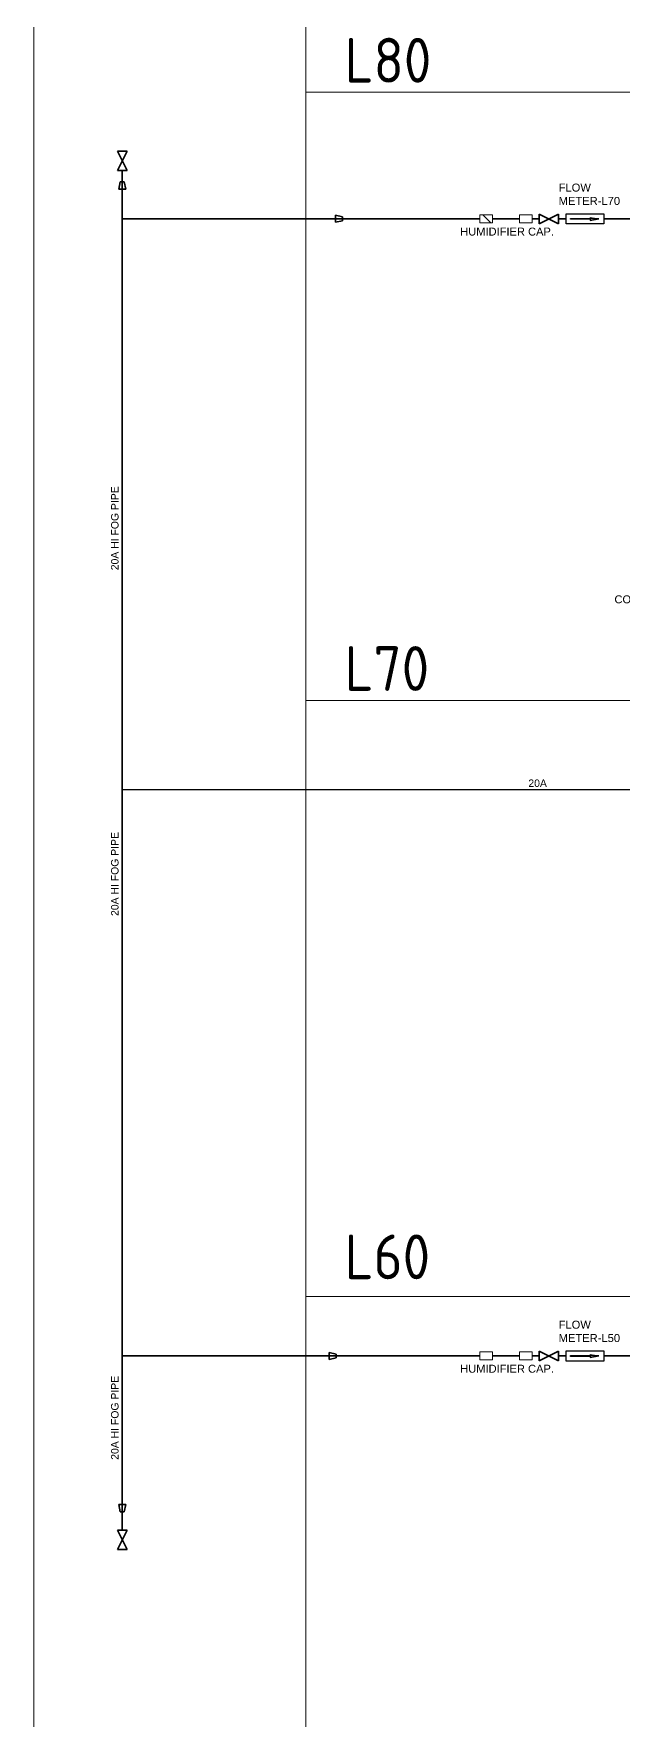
# Model space of a CAD drawing. Header units: millimetres. Extents: x 183 to 3972, y 193 to 1833.
# Drawn here: x 2823 to 3009, y 783 to 1314 of the extents above; entities that cross this region are included whole.
import ezdxf

# ---------------------------------------------------------------- set-up
doc = ezdxf.new("R2010")
doc.units = ezdxf.units.MM
for name, color, linetype in [('DETL-TXT', 7, 'Continuous'), ('M-CWTR-PIPE-S', 7, 'Continuous'), ('M-CWTR-VAVE', 7, 'Continuous'), ('M-DETL-60', 7, 'Continuous'), ('M-EQPM-TXT', 7, 'Continuous'), ('M-PIPE-CHWS12', 7, 'Continuous')]:
    doc.layers.add(name, color=color, linetype=linetype)
doc.styles.add('AA-TXT', font='isocp.shx', dxfattribs={"bigfont": 'chineset.shx'})
pattern_1 = [(45, (2597.713, 584.449), (-11.29434, 11.29434), []), (135, (2597.713, 584.449), (-11.29434, -11.29434), [])]

# ---------------------------------------------------------------- blocks, each defined once
blk = doc.blocks.new('A$C16496DF1')
at = {"layer": 'M-CWTR-VAVE', "color": 2, "linetype": 'Continuous', "lineweight": 35}
for p, q in [((-4, 0), (-4, -2)), ((-4, 0), (0, -2)), ((0, 0), (-4, -2)), ((0, -2), (0, 0))]:
    blk.add_line(p, q, dxfattribs=at)
blk = doc.blocks.new('SE13')
at = {"layer": 'M-CWTR-PIPE-S', "color": 4, "linetype": 'Continuous', "lineweight": 35}
for p, q in [((353.04, 675.93), (352.54, 673.72)), ((354.25, 675.93), (353.04, 675.93)), ((354.75, 673.72), (354.25, 675.93)), ((352.54, 673.72), (354.75, 673.72))]:
    blk.add_line(p, q, dxfattribs=at)
blk = doc.blocks.new('SE12')
at = {"layer": 'M-CWTR-PIPE-S'}
blk.add_blockref('SE13', (0, 0), dxfattribs=at)
blk = doc.blocks.new('SE19')
at = {"layer": 'M-CWTR-PIPE-S', "color": 4, "linetype": 'Continuous', "lineweight": 35}
for p, q in [((353.04, 476.62), (352.54, 478.83)), ((352.54, 478.83), (354.75, 478.83)), ((354.25, 476.62), (353.04, 476.62)), ((354.75, 478.83), (354.25, 476.62))]:
    blk.add_line(p, q, dxfattribs=at)
blk = doc.blocks.new('SE18')
at = {"layer": 'M-CWTR-PIPE-S'}
blk.add_blockref('SE19', (0, 0), dxfattribs=at)
blk = doc.blocks.new('SE21')
at = {"layer": 'M-CWTR-PIPE-S', "color": 4, "linetype": 'Continuous', "lineweight": 35}
for p, q in [((357.58, 481.93), (357.58, 484.14)), ((357.58, 484.14), (359.79, 483.64)), ((359.79, 482.43), (357.58, 481.93)), ((359.79, 483.64), (359.79, 482.43))]:
    blk.add_line(p, q, dxfattribs=at)
blk = doc.blocks.new('SE20')
at = {"layer": 'M-CWTR-PIPE-S'}
blk.add_blockref('SE21', (0, 0), dxfattribs=at)
blk = doc.blocks.new('SE17')
at = {"layer": 'M-CWTR-PIPE-S', "color": 4, "linetype": 'Continuous', "lineweight": 35}
for p, q in [((355.99, 665.76), (355.99, 667.97)), ((355.99, 667.97), (358.2, 667.47)), ((358.2, 666.26), (355.99, 665.76)), ((358.2, 667.47), (358.2, 666.26))]:
    blk.add_line(p, q, dxfattribs=at)
blk = doc.blocks.new('SE16')
at = {"layer": 'M-CWTR-PIPE-S'}
blk.add_blockref('SE17', (0, 0), dxfattribs=at)

msp = doc.modelspace()

# ---------------------------------------------------------------- hatches: boundary and pattern name
h = msp.add_hatch(color=2)
h.dxf.hatch_style = 1
h.paths.add_polyline_path([(3001.08, 1255.38), (2992.18, 1255.38), (2992.18, 1255.28), (2998.37, 1255.28), (2998.37, 1254.92)])
h.paths.add_polyline_path([(3001.08, 1255.38), (2998.37, 1255.85), (2998.37, 1255.49), (2992.18, 1255.49), (2992.18, 1255.38)])
h = msp.add_hatch(color=2)
h.dxf.hatch_style = 1
h.paths.add_polyline_path([(3001.08, 897.93), (2992.18, 897.93), (2992.18, 897.82), (2998.37, 897.82), (2998.37, 897.46)])
h.paths.add_polyline_path([(3001.08, 897.93), (2998.37, 898.39), (2998.37, 898.03), (2992.18, 898.03), (2992.18, 897.93)])
at = {"layer": 'M-CWTR-VAVE', "lineweight": 0}
h = msp.add_hatch(dxfattribs=at)
h.set_pattern_fill('ANSI37', color=2, scale=5.030745, style=0)
h.set_pattern_definition(pattern_1)
h.paths.add_polyline_path([(2967.7, 1256.64), (2963.68, 1256.64), (2963.68, 1254.12), (2967.7, 1254.12)])
h = msp.add_hatch(dxfattribs=at)
h.set_pattern_fill('ANSI37', color=2, scale=5.030745, style=0)
h.set_pattern_definition(pattern_1)
h.paths.add_polyline_path([(2976.14, 1256.64), (2976.14, 1254.12), (2980.17, 1254.12), (2980.17, 1256.64)])

# ---------------------------------------------------------------- linework, layer by layer
at = {"color": 4}
for p, q in [((3001.08, 1255.38), (2992.18, 1255.38)), ((2998.37, 1255.85), (3001.08, 1255.38)), ((2998.37, 1255.85), (2998.37, 1255.49)), ((2998.37, 1254.92), (3001.08, 1255.38)), ((2998.37, 1255.28), (2998.37, 1254.92)), ((3164.34, 1075.85), (2851.2, 1075.85)), ((3001.08, 897.93), (2992.18, 897.93)), ((2998.37, 898.39), (3001.08, 897.93)), ((2998.37, 898.39), (2998.37, 898.03)), ((2998.37, 897.46), (3001.08, 897.93)), ((2998.37, 897.82), (2998.37, 897.46))]:
    msp.add_line(p, q, dxfattribs=at)
at = {"color": 2}
for points in [[(3002.66, 1253.78), (2990.84, 1253.78), (2990.84, 1256.99), (3002.66, 1256.99)], [(3002.66, 896.32), (2990.84, 896.32), (2990.84, 899.53), (3002.66, 899.53)]]:
    msp.add_lwpolyline(points, close=True, dxfattribs=at)
for points in [[(2998.37, 1255.28), (2992.18, 1255.28), (2992.18, 1255.49), (2998.37, 1255.49)], [(2998.37, 897.82), (2992.18, 897.82), (2992.18, 898.03), (2998.37, 898.03)]]:
    msp.add_lwpolyline(points, dxfattribs=at)
at = {"layer": 'M-CWTR-VAVE', "color": 1, "lineweight": 0}
for p, q in [((2823.36, 1295.21), (2823.36, 1833)), ((2908.98, 1295.21), (2908.98, 1833)), ((2823.36, 576.09), (2823.36, 1295.21)), ((2908.98, 1295.21), (3881.58, 1295.21)), ((3881.58, 1295.21), (2908.98, 1295.21)), ((2908.98, 576.09), (2908.98, 1295.21)), ((2908.98, 1103.94), (3881.58, 1103.94)), ((2908.98, 916.58), (3881.58, 916.58))]:
    msp.add_line(p, q, dxfattribs=at)
at = {"layer": 'M-CWTR-VAVE', "color": 2, "lineweight": 0}
for p, q in [((2963.68, 1256.64), (2963.68, 1254.12)), ((2967.7, 1256.64), (2963.68, 1256.64)), ((2967.7, 1256.64), (2963.68, 1256.64)), ((2963.68, 1256.64), (2963.68, 1254.12)), ((2967.7, 1254.12), (2967.7, 1256.64)), ((2967.7, 1254.12), (2967.7, 1256.64)), ((2976.14, 1254.12), (2976.14, 1256.64)), ((2976.14, 1256.64), (2980.17, 1256.64)), ((2976.14, 1256.64), (2980.17, 1256.64)), ((2976.14, 1254.12), (2976.14, 1256.64)), ((2980.17, 1256.64), (2980.17, 1254.12)), ((2980.17, 1256.64), (2980.17, 1254.12)), ((2963.68, 1254.12), (2967.7, 1254.12)), ((2963.68, 1254.12), (2967.7, 1254.12)), ((2980.17, 1254.12), (2976.14, 1254.12)), ((2980.17, 1254.12), (2976.14, 1254.12)), ((2963.68, 899.19), (2963.68, 896.67)), ((2967.7, 899.19), (2963.68, 899.19)), ((2967.7, 899.19), (2963.68, 899.19)), ((2963.68, 899.19), (2963.68, 896.67)), ((2963.68, 896.67), (2967.7, 896.67)), ((2963.68, 896.67), (2967.7, 896.67)), ((2967.7, 896.67), (2967.7, 899.19)), ((2967.7, 896.67), (2967.7, 899.19)), ((2976.14, 896.67), (2976.14, 899.19)), ((2976.14, 899.19), (2980.17, 899.19)), ((2976.14, 899.19), (2980.17, 899.19)), ((2976.14, 896.67), (2976.14, 899.19)), ((2980.17, 896.67), (2976.14, 896.67)), ((2980.17, 896.67), (2976.14, 896.67)), ((2980.17, 899.19), (2980.17, 896.67)), ((2980.17, 899.19), (2980.17, 896.67))]:
    msp.add_line(p, q, dxfattribs=at)
at = {"layer": 'M-PIPE-CHWS12', "color": 4, "linetype": 'Continuous', "lineweight": 35}
for p, q in [((2851.2, 1270.61), (2851.2, 843.14)), ((2851.2, 1255.38), (2963.68, 1255.38)), ((2967.7, 1255.38), (2976.14, 1255.38)), ((2980.17, 1255.38), (2982.34, 1255.38)), ((2988.37, 1255.38), (2990.84, 1255.38)), ((3002.66, 1255.38), (3007.06, 1255.38)), ((3007.06, 1255.38), (3812.66, 1255.38)), ((2851.2, 897.93), (2963.68, 897.93)), ((2967.7, 897.93), (2976.14, 897.93)), ((2980.17, 897.93), (2982.34, 897.93)), ((2988.37, 897.93), (2990.84, 897.93)), ((3002.66, 897.93), (3007.06, 897.93)), ((3007.06, 897.93), (3812.66, 897.93))]:
    msp.add_line(p, q, dxfattribs=at)

# ---------------------------------------------------------------- block references
at = {"color": 7, "lineweight": 0, "xscale": 1.509223501321489, "yscale": 1.509223501321489, "zscale": 1.509223501321489}
for p, rotation in [((2852.71, 1270.61), 270), ((2982.34, 1253.87), 179.9999999999998), ((2982.34, 896.42), 179.9999999999998), ((2852.71, 837.1), 270)]:
    msp.add_blockref('A$C16496DF1', p, dxfattribs=dict(at, rotation=rotation))
at = {"xscale": 1.006149000880992, "yscale": 1.006149000880992, "zscale": 1.006149000880992}
for name, p in [('SE12', (2495.38, 586.9)), ('SE16', (2560.11, 584.45)), ('SE20', (2556.5, 411.92)), ('SE18', (2495.38, 369.44))]:
    msp.add_blockref(name, p, dxfattribs=at)

# ---------------------------------------------------------------- texts
at = {"layer": 'DETL-TXT', "color": 2, "ltscale": 0.1, "style": 'AA-TXT'}
for s, p in [('L80', (2921.14, 1298.21)), ('L70', (2921.14, 1107.01)), ('L60', (2921.14, 922.06))]:
    msp.add_text(s, height=14.066, dxfattribs=at).set_placement(p)
at = {"layer": 'DETL-TXT', "color": 7, "char_height": 2.5154, "attachment_point": 7}
for s, insert, width in [('{\\fArial|b0|i0|c0|p34;\\C3;FLOW\\PMETER-L70}', (2988.46, 1259.73), 10.3349), ('{\\fArial|b0|i0|c0|p34;\\H0.93199x;\\C3;20A}', (2978.94, 1076.78), 6.2884), ('{\\fArial|b0|i0|c0|p34;\\C3;FLOW\\PMETER-L50}', (2988.46, 902.28), 10.3349)]:
    msp.add_mtext(s, dxfattribs=dict(at, insert=insert, width=width))
at = {"layer": 'DETL-TXT', "color": 7, "char_height": 2.5154, "width": 28.38, "attachment_point": 7, "rotation": 90}
for insert in [(2850.07, 1144.93), (2850.07, 1036.25), (2850.07, 865.3)]:
    msp.add_mtext('{\\fArial|b0|i0|c0|p34;\\H0.93199x;\\C3;20A HI FOG PIPE}', dxfattribs=dict(at, insert=insert))
at = {"layer": 'M-CWTR-VAVE', "char_height": 0.00252, "width": 0.014, "attachment_point": 7}
for insert in [(2967.69, 1256.64), (2976.14, 1256.64), (2967.69, 899.19), (2976.14, 899.19)]:
    msp.add_mtext('{\\fArial|b0||i0||c0|p34;\\C2;\\H2.5e-003;\\W1.;400A BV}', dxfattribs=dict(at, insert=insert))
at = {"layer": 'M-DETL-60', "char_height": 2.5154, "width": 29.583, "attachment_point": 8}
for insert in [(2972.25, 1250.1), (2972.25, 892.64)]:
    msp.add_mtext('{\\fArial|b0||i0||c0|p34;\\C3;\\H2.5;\\W1.;HUMIDIFIER CAP.}', dxfattribs=dict(at, insert=insert))
at = {"layer": 'M-EQPM-TXT', "color": 7, "insert": (3037.46, 1134.5), "char_height": 2.5154, "width": 31.6062, "attachment_point": 9}
msp.add_mtext('{\\fArial|b0||i0||c0|p34;\\C251;\\H2.5;\\W1.;CONNECTION SEE}', dxfattribs=at)

doc.saveas('drawing.dxf')
